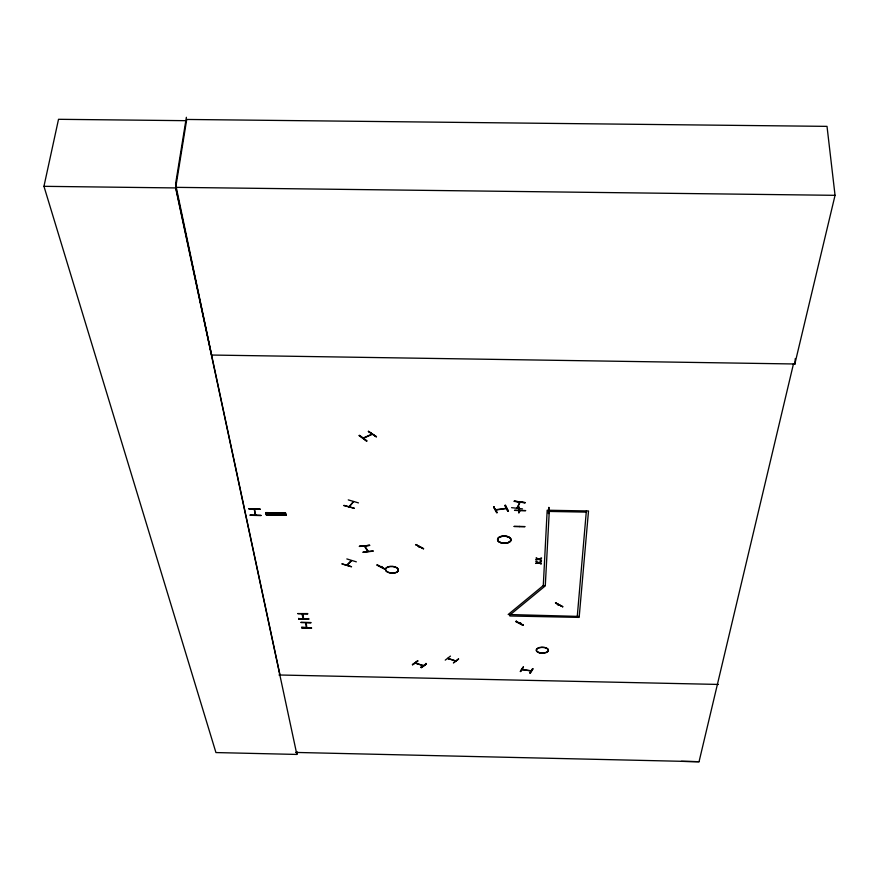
<?xml version="1.0" encoding="UTF-8"?>
<svg xmlns="http://www.w3.org/2000/svg" width="879" height="879" viewBox="0 0 879 879"><rect width="100%" height="100%" fill="white"/><g stroke="black" fill="none" stroke-linecap="round" stroke-linejoin="round"><path stroke-width="1.32" d="M555.869 602.994L562.78 606.785L555.462 602.719M525.587 510.567L514.512 510.347L525.587 510.677M533.124 668.809L530.411 673.061L529.905 672.534M522.873 625.178L515.962 621.552L522.862 625.233L523.269 624.573M522.95 667.238L520.269 671.545L523.455 666.897M516.358 620.937L515.951 621.607M514.127 526.543L525.06 526.62L514.138 526.345M518.786 506.952L518.863 513.061L519.017 506.93M519.082 509.919L519.588 509.963M458.596 659.151L453.388 662.931L458.552 658.778M298.739 618.322L298.75 619.08L308.606 618.904M308.639 619.245L308.639 618.508M445.246 660.129L450.444 656.097M516.962 508.084L519.863 502.305M298.706 618.772L308.606 618.992M298.75 619.025L308.65 619.201M519.808 502.403L517.467 508.084M311.551 628.078L301.717 627.837L311.551 628.078L301.728 627.09M425.985 663.381L426.414 664.008M412.438 664.667L417.844 660.733M420.964 667.491L426.403 663.953L421.415 667.644L420.997 667.029M519.412 526.51L519.841 526.51M520.291 510.633L519.775 510.886L520.236 510.567M260.975 515.303L250.075 514.973M261.008 515.588L250.108 515.27M549.331 510.259L545.299 585.601L543.288 585.568L508.194 614.498L579.239 616.421M548.166 510.413L548.1 510.468M254.701 509.161L254.811 509.831L254.317 509.15M681.357 761.346L699.047 761.708L793.451 363.972L794.836 363.983L795.286 358.555M577.272 616.388L586.359 510.941M310.924 622.552L301.047 622.244M307.694 614.058L297.695 613.597L307.738 613.575M186.513 120.687L58.519 119.302L43.95 186.326L215.937 752.567L296.849 754.435L297.091 751.721M522.5 508.875L511.578 507.666M415.24 663.118L423.37 665.744M447.774 658.481L455.871 661.151L455.113 660.931M306.332 627.661L305.771 622.87M194.666 276.863L194.753 276.292M310.88 622.903L301.003 622.574M186.37 117.292L175.569 184.019L211.586 355.039L794.836 363.983M296.849 754.435L175.646 187.93L186.711 119.456L827.018 126.367L835.05 195.325L794.814 364.093L793.429 364.071M259.986 509.315L249.032 508.996M259.986 509.183L249.043 508.82M354.182 508.216L343.799 505.601M254.284 509.271L255.69 515.127M343.986 505.348L354.215 508.249M255.163 514.578L255.789 515.006M303.332 618.453C303.925 610.938 300.398 614.575 303.782 618.453M342.063 563.879L351.556 566.757L342.041 563.922M367.807 551.518L367.389 550.935L368.202 551.43M306.837 627.694L306.167 622.903M369.663 545.255L359.566 546.485M516.292 621.365L523.258 625.046M377.256 564.977L384.98 568.988L377.223 564.878M349.293 506.864L353.578 501.546L353.16 502.096M358.973 435.534L366.631 441.049M367.004 440.862L359.368 435.292L366.587 441.126M517.555 507.601L516.929 508.139M495.657 509.732L506.348 508.304M506.447 508.501L505.348 508.37M493.635 506.952L497.173 512.765L493.657 506.919L494.229 506.886M346.667 565.164L351.139 560.67M350.644 561.11L351.545 560.802L347.095 565.34M520.698 671.534L523.324 667.282M412.8 664.722L417.822 661.195M266.26 514.874L266.194 514.094L285.884 514.567L285.95 515.347L266.26 514.874L285.939 515.347M285.906 515.105L266.183 514.457L285.884 514.929M285.609 513.127L285.708 513.754L265.985 513.248L265.876 512.578L285.598 513.083M548.65 510.699L548.089 510.688M265.941 513.028L285.708 513.501L265.996 512.886M522.071 669.6L531.125 670.754M529.894 672.995L532.674 668.644L529.96 672.896M519.269 502.338L519.698 502.832M520.665 622.991L519.928 623.299L520.269 622.837M358.467 502.898L348.271 499.887M495.767 509.721L496.833 509.798M506.315 508.545L496.009 509.974M346.831 558.934L356.336 561.846M381.936 566.746L381.552 566.548M364.466 546.167L367.719 551.452M349.49 506.787L349.413 506.172M412.405 664.711L417.415 661.008M415.327 663.118L423.403 665.546M426.018 663.755L421.085 667.469M421.415 667.59L426.381 663.931M372.136 434.38L363.39 438.258M519.808 623.09L520.5 622.804M558.044 605.345L558.802 605.027M415.932 544.508L423.326 548.716M418.854 547.254L419.272 546.727M364.455 546.046L365.181 546.606L364.807 546.002M531.202 670.952L522.159 669.589M376.454 436.72L368.312 431.391L376.443 436.676M302.552 613.96L302.991 614.52L302.892 613.971M447.949 658.349L455.904 660.953M448.675 658.778L447.916 658.558M508.414 511.215L505.04 505.348L507.93 511.248M505.546 505.37L504.942 505.447L507.831 511.336L508.436 511.259L505.491 505.315M362.994 552.133L373.07 550.88M363.126 552.364L373.201 551.155M368.444 431.259L376.025 436.786M835.05 195.325L175.734 187.348L280.005 675.006M43.95 186.326L175.646 187.93M549.265 511.435L586.26 512.116M278.984 674.984L718.429 684.433M295.619 752.435L699.047 761.708M248.977 508.655L259.931 508.963M555.528 603.104L562.769 606.741M381.783 566.505L380.992 566.922M514.204 501.371L525.082 502.854M364.928 546.112L368.136 551.353M372.015 434.072L363.126 438.061M353.512 501.59L348.941 506.765M254.328 509.216L255.317 515.116M376.904 565.109L384.628 569.109M423.678 548.661L415.591 544.595L423.381 548.76M493.69 506.897L496.635 512.776M509.875 615.025L509.864 615.992L579.151 617.399L588.512 510.974L547.177 510.227L543.288 585.568L545.002 586.106L509.875 615.025M535.772 563.417L538.552 562.978L541.343 563.944L539.157 562.747L541.453 561.659L538.607 562.527L535.86 561.571L538.003 562.758L535.772 563.417M535.937 559.835L538.717 559.396L541.519 560.373L539.332 559.165L541.629 558.066L538.783 558.945L536.014 557.989L538.168 559.176L535.937 559.835M548.87 507.436L548.474 513.611L548.881 507.48M359.39 546.309L369.685 545.387L359.39 546.342M514.314 501.14L525.181 502.623L514.325 501.151M539.179 652.745A6.043 2.89 0.6 0 0 548.397 650.449A6.043 2.89 0.6 0 0 539.475 647.735A6.043 2.89 0.6 0 0 539.179 652.745M539.157 652.548A6.087 2.912 0.6 0 0 548.43 650.24A6.087 2.912 0.6 0 0 539.464 647.515A6.087 2.912 0.6 0 0 539.157 652.548M387.551 572.163A6.494 3.34 3.4 0 0 398.264 570.889A6.494 3.34 3.4 0 0 389.99 566.614A6.494 3.34 3.4 0 0 387.551 572.163M387.54 571.954A6.527 3.362 3.4 0 0 398.308 570.669A6.527 3.362 3.4 0 0 389.99 566.362A6.527 3.362 3.4 0 0 387.54 571.954M499.47 542.178A6.713 3.571 1.2 0 0 510.732 540.816A6.702 3.56 1.2 0 0 502.601 536.267A6.713 3.571 1.2 0 0 499.47 542.178M510.732 540.816A6.713 3.571 1.2 0 0 502.601 536.278A6.702 3.56 1.2 0 0 499.481 542.167A6.702 3.56 1.2 0 0 510.721 540.794M499.459 541.958A6.735 3.582 1.2 0 0 510.765 540.585A6.735 3.582 1.2 0 0 502.601 536.025A6.735 3.582 1.2 0 0 499.459 541.958"/></g></svg>
